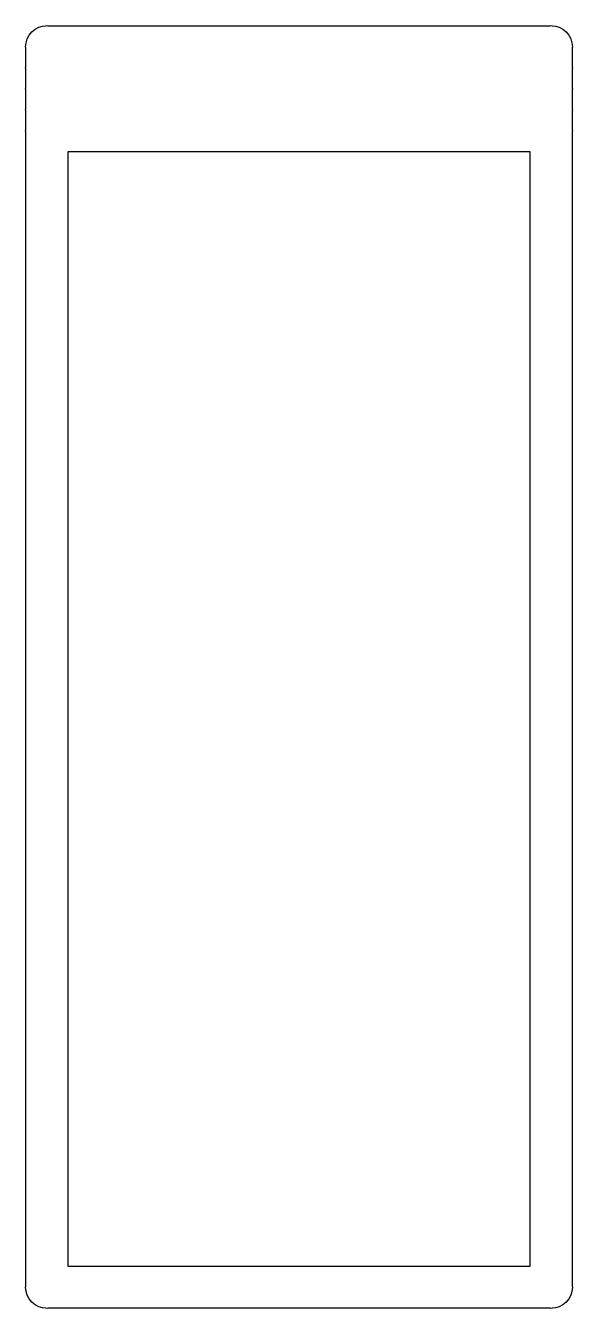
# Model space of a CAD drawing. Extents: x 0.4 to 23, y -16.1 to -0.4.
# Drawn here: x 7.3551 to 7.4575, y -2.8329 to -2.5927 of the extents above; entities that cross this region are included whole.
import ezdxf

# ---------------------------------------------------------------- set-up
doc = ezdxf.new("R2010")
doc.units = 0
doc.header["$MEASUREMENT"] = 0
doc.layers.add('BLACK', color=7, linetype='CONTINUOUS')

msp = doc.modelspace()

# ---------------------------------------------------------------- linework, layer by layer
at = {"layer": 'BLACK', "linetype": 'CONTINUOUS'}
for p, q in [((7.35573, -2.5945), (7.35622, -2.5939)), ((7.35622, -2.5939), (7.35682, -2.59341)), ((7.35682, -2.59341), (7.3575, -2.59305)), ((7.3575, -2.59305), (7.35824, -2.59282)), ((7.35824, -2.59282), (7.35882, -2.59276)), ((7.35882, -2.59276), (7.35902, -2.59274)), ((7.35902, -2.59274), (7.35921, -2.59276)), ((7.35921, -2.59276), (7.45331, -2.59276)), ((7.45331, -2.59276), (7.4535, -2.59274)), ((7.4535, -2.59274), (7.4537, -2.59276)), ((7.4537, -2.59276), (7.45428, -2.59282)), ((7.45428, -2.59282), (7.45502, -2.59305)), ((7.45502, -2.59305), (7.4557, -2.59341)), ((7.4557, -2.59341), (7.4563, -2.5939)), ((7.4563, -2.5939), (7.45679, -2.5945)), ((7.35506, -2.5967), (7.35514, -2.59593)), ((7.35514, -2.59593), (7.35536, -2.59519)), ((7.35536, -2.59519), (7.35573, -2.5945)), ((7.45679, -2.5945), (7.45716, -2.59519)), ((7.45716, -2.59519), (7.45738, -2.59593)), ((7.45738, -2.59593), (7.45746, -2.5967)), ((7.35508, -2.59689), (7.35506, -2.5967)), ((7.35508, -2.60044), (7.35508, -2.59689)), ((7.45746, -2.5967), (7.45744, -2.59689)), ((7.45744, -2.59689), (7.45744, -2.60044)), ((7.35506, -2.60064), (7.35508, -2.60044)), ((7.35508, -2.60083), (7.35506, -2.60064)), ((7.35508, -2.60438), (7.35508, -2.60083)), ((7.45744, -2.60044), (7.45746, -2.60064)), ((7.45746, -2.60064), (7.45744, -2.60083)), ((7.45744, -2.60083), (7.45744, -2.60438)), ((7.35506, -2.60457), (7.35508, -2.60438)), ((7.35508, -2.60477), (7.35506, -2.60457)), ((7.35508, -2.60832), (7.35508, -2.60477)), ((7.45744, -2.60438), (7.45746, -2.60457)), ((7.45746, -2.60457), (7.45744, -2.60477)), ((7.45744, -2.60477), (7.45744, -2.60832)), ((7.35506, -2.60851), (7.35508, -2.60832)), ((7.35508, -2.6087), (7.35506, -2.60851)), ((7.45744, -2.60832), (7.45746, -2.60851)), ((7.45746, -2.60851), (7.45744, -2.6087)), ((7.35508, -2.61226), (7.35508, -2.6087)), ((7.45744, -2.6087), (7.45744, -2.61226)), ((7.35506, -2.61245), (7.35508, -2.61226)), ((7.35508, -2.61264), (7.35506, -2.61245)), ((7.35508, -2.82879), (7.35508, -2.61264)), ((7.45744, -2.61226), (7.45746, -2.61245)), ((7.45746, -2.61245), (7.45744, -2.61264)), ((7.45744, -2.61264), (7.45744, -2.82879)), ((7.36295, -2.61639), (7.36295, -2.82505)), ((7.44957, -2.61639), (7.36295, -2.61639)), ((7.44957, -2.82505), (7.44957, -2.61639)), ((7.36295, -2.82505), (7.44957, -2.82505)), ((7.35506, -2.82898), (7.35508, -2.82879)), ((7.35514, -2.82976), (7.35506, -2.82898)), ((7.45746, -2.82898), (7.45738, -2.82976)), ((7.45744, -2.82879), (7.45746, -2.82898)), ((7.35536, -2.8305), (7.35514, -2.82976)), ((7.35573, -2.83118), (7.35536, -2.8305)), ((7.35622, -2.83178), (7.35573, -2.83118)), ((7.35682, -2.83227), (7.35622, -2.83178)), ((7.4563, -2.83178), (7.4557, -2.83227)), ((7.45679, -2.83118), (7.4563, -2.83178)), ((7.45716, -2.8305), (7.45679, -2.83118)), ((7.45738, -2.82976), (7.45716, -2.8305)), ((7.3575, -2.83264), (7.35682, -2.83227)), ((7.35824, -2.83286), (7.3575, -2.83264)), ((7.35882, -2.83292), (7.35824, -2.83286)), ((7.35902, -2.83294), (7.35882, -2.83292)), ((7.35921, -2.83292), (7.35902, -2.83294)), ((7.45331, -2.83292), (7.35921, -2.83292)), ((7.4535, -2.83294), (7.45331, -2.83292)), ((7.4537, -2.83292), (7.4535, -2.83294)), ((7.45428, -2.83286), (7.4537, -2.83292)), ((7.45502, -2.83264), (7.45428, -2.83286)), ((7.4557, -2.83227), (7.45502, -2.83264))]:
    msp.add_line(p, q, dxfattribs=at)

doc.saveas('drawing.dxf')
